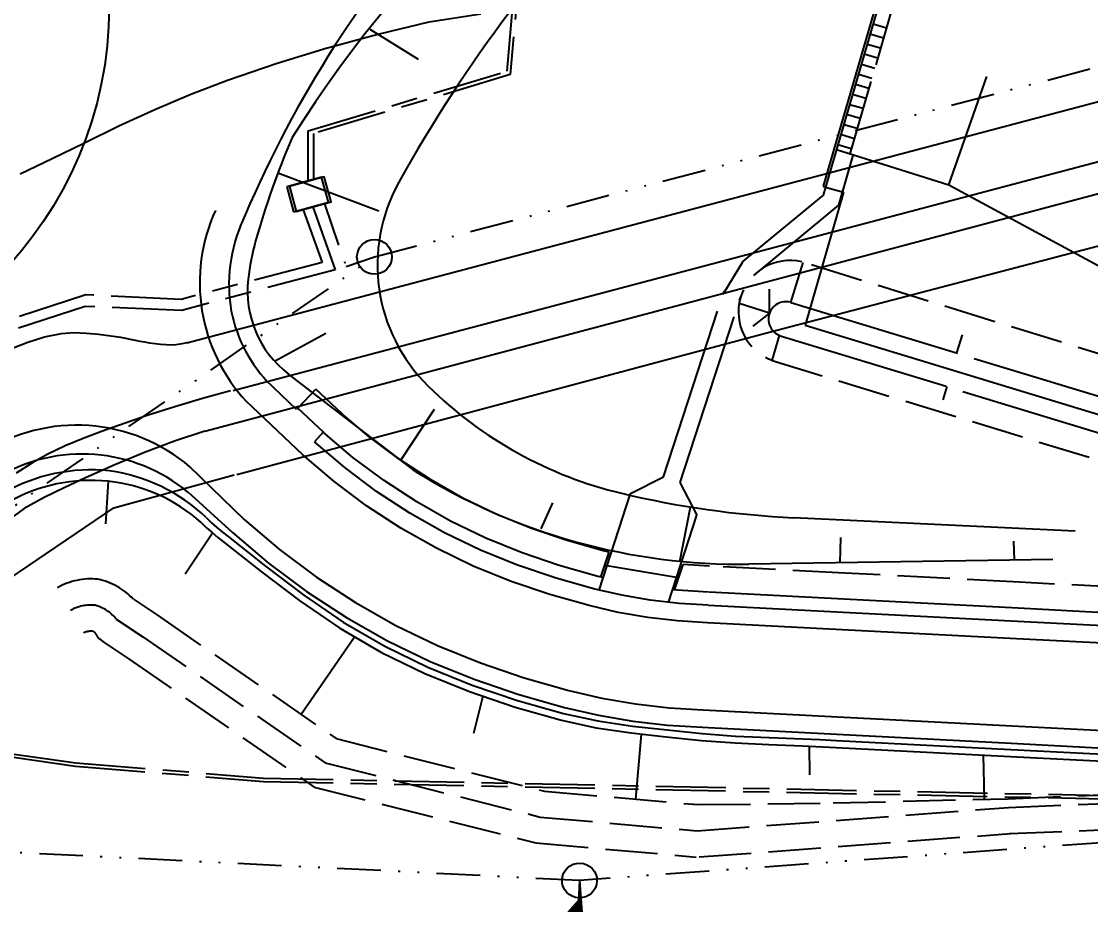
# Model space of a CAD drawing. Header units: millimetres. Extents: x 127045 to 128191, y 151549 to 152340.
# Drawn here: x 127321.7 to 127383, y 151911.4 to 151962 of the extents above; entities that cross this region are included whole.
import ezdxf
from ezdxf.enums import TextEntityAlignment as Align

# ---------------------------------------------------------------- set-up
doc = ezdxf.new("R2010")
doc.units = ezdxf.units.MM
doc.header["$MEASUREMENT"] = 0
for name, pattern in [('BTA', [5.699999999999999, 2.5, -1, 0.1, -1, 0.1, -1]), ('BTS', [4.6, 2.5, -1, 0.1, -1]), ('HTS', [7.5, 4, -1, 1.5, -1]), ('INT_344$0$TYPE1', [4, 3, -1]), ('INT_344$0$TYPE3', [11, 10, -1]), ('TGV_344$0$TYPE1', [4, 3, -1])]:
    doc.linetypes.add(name, pattern=pattern)
doc.layers.get('0').update_dxf_attribs({"color": 252, "linetype": 'CONTINUOUS'})
doc.layers.get('DEFPOINTS').update_dxf_attribs({"linetype": 'CONTINUOUS'})
for name, color, linetype in [('-BT_AER_DES', 5, 'BTA'), ('-BT_SOU_DES', 5, 'BTS'), ('-CAB_DES', 5, 'CONTINUOUS'), ('-HT_SOU_DES', 5, 'HTS'), ('-HT_SOU_PRO', 4, 'HTS'), ('-POT_EX_DES', 5, 'CONTINUOUS'), ('BT_AER_POS', 1, 'BTA'), ('COTATION', 212, 'CONTINUOUS'), ('INT_344$0$1', 252, 'CONTINUOUS'), ('INT_344$0$101', 252, 'CONTINUOUS'), ('INT_344$0$104', 252, 'CONTINUOUS'), ('INT_344$0$105', 252, 'CONTINUOUS'), ('INT_344$0$106', 252, 'CONTINUOUS'), ('INT_344$0$113', 252, 'CONTINUOUS'), ('INT_344$0$136', 252, 'CONTINUOUS'), ('INT_344$0$RONDPOINT', 252, 'CONTINUOUS'), ('POT_BT_POS', 1, 'CONTINUOUS'), ('TGV_344$0$1', 252, 'CONTINUOUS'), ('TGV_344$0$36', 252, 'CONTINUOUS'), ('TGV_344$0$4', 252, 'CONTINUOUS'), ('TGV_344$0$6', 252, 'CONTINUOUS'), ('TXT_POT_POS', 7, 'CONTINUOUS')]:
    doc.layers.add(name, color=color, linetype=linetype)
doc.styles.get("Standard").update_dxf_attribs({"font": 'txt.shx'})
doc.dimstyles.new('DADEL', dxfattribs={"dimtxt": 3, "dimasz": 3, "dimexe": 0, "dimexo": 0, "dimgap": 1.5, "dimtad": 0, "dimzin": 0, "dimdsep": 46, "dimtxsty": 'Standard', "dimcen": 0, "dimdle": 1.25, "dimadec": 0, "dimazin": 0, "dimtfac": 0.03333333333333333, "dimtofl": 0, "dimtmove": 2, "dimatfit": 3, "dimfxl": 0, "dimtolj": 1, "dimtzin": 0, "dimarcsym": 0})

# ---------------------------------------------------------------- blocks, each defined once
blk = doc.blocks.new('FLECHE1')
blk.add_lwpolyline([(0, 0, 0, 1.5, 0), (-1.628653549443698, 0, 1.5, 1.5, 0)], format="xyseb")
blk = doc.blocks.new('P_BETON')
blk.add_circle((0, 0), 1)
blk = doc.blocks.new('INT_344')
at = {"linetype": 'Continuous'}
for p, q in [((127370.4961, 151961.865037), (127371.255911, 151961.626512)), ((127370.315859, 151961.273886), (127371.088388, 151961.050372)), ((127370.157247, 151960.697153), (127370.920866, 151960.474233)), ((127369.832812, 151959.550897), (127370.585821, 151959.321955)), ((127369.984215, 151960.12763), (127370.753343, 151959.898094)), ((127369.652571, 151958.974165), (127370.418298, 151958.745816)), ((127369.47954, 151958.397432), (127370.250776, 151958.169677)), ((127369.313718, 151957.820699), (127370.083254, 151957.593538)), ((127369.140687, 151957.236757), (127369.915731, 151957.017399)), ((127368.974865, 151956.667234), (127369.748209, 151956.44126)), ((127368.816252, 151956.090501), (127369.580686, 151955.865121)), ((127368.636011, 151955.528187), (127369.413164, 151955.288982)), ((127368.477399, 151954.929827), (127369.245642, 151954.712843))]:
    blk.add_line(p, q, dxfattribs=at)
at = {"layer": 'INT_344$0$1'}
for p, q in [((127332.269731, 151933.545364, 64.26949300000001), (127332.567831, 151933.255689, 64.251002)), ((127332.567831, 151933.255689, 64.251002), (127332.879002, 151932.980287, 64.23252600000001)), ((127332.879002, 151932.980287, 64.23252600000001), (127333.198371, 151932.714966, 64.214061)), ((127333.198371, 151932.714966, 64.214061), (127333.521646, 151932.454989, 64.19560200000001)), ((127333.521646, 151932.454989, 64.19560200000001), (127335.669967, 151930.761297, 64.145888)), ((127335.669967, 151930.761297, 64.145888), (127337.858021, 151929.108751, 64.09611899999999)), ((127337.858021, 151929.108751, 64.09611899999999), (127340.125983, 151927.557521, 64.046277)), ((127340.125983, 151927.557521, 64.046277), (127342.502589, 151926.174918, 63.99634200000001)), ((127342.502589, 151926.174918, 63.99634200000001), (127344.971638, 151924.979477, 63.946449)), ((127344.971638, 151924.979477, 63.946449), (127347.512363, 151923.948232, 63.896664)), ((127347.512363, 151923.948232, 63.896664), (127350.107071, 151923.067469, 63.846903)), ((127350.107071, 151923.067469, 63.846903), (127352.742074, 151922.321345, 63.797085)), ((127352.742074, 151922.321345, 63.797085), (127354.709099, 151921.893783, 63.760528)), ((127354.709099, 151921.893783, 63.760528), (127356.698854, 151921.594274, 63.724017)), ((127356.698854, 151921.594274, 63.724017), (127358.695255, 151921.372139, 63.68755)), ((127358.695255, 151921.372139, 63.68755), (127360.690178, 151921.175177, 63.651127)), ((127360.690178, 151921.175177, 63.651127), (127361.652202, 151921.090818, 63.63184200000001)), ((127361.652202, 151921.090818, 63.63184200000001), (127362.61559, 151921.024538, 63.61255999999999)), ((127362.61559, 151921.024538, 63.61255999999999), (127363.579756, 151920.972516, 63.593279)), ((127363.579756, 151920.972516, 63.593279), (127364.54434, 151920.930916, 63.573998)), ((127364.54434, 151920.930916, 63.573998), (127365.508606, 151920.894863, 63.554727)), ((127365.508606, 151920.894863, 63.554727), (127366.472929, 151920.859437, 63.53545500000001)), ((127366.472929, 151920.859437, 63.53545500000001), (127367.43715, 151920.820787, 63.51618199999999)), ((127367.43715, 151920.820787, 63.51618199999999), (127368.401059, 151920.775063, 63.49691)), ((127368.401059, 151920.775063, 63.49691), (127378.387595, 151920.256322, 63.317661)), ((127378.387595, 151920.256322, 63.317661), (127388.374132, 151919.73758, 63.178429))]:
    blk.add_line(p, q, dxfattribs=at)
for centre, radius, start, end in [((127325.6533198302, 151926.1827537789), 10.10002023093279, 83.99207938534164, 119.7710555404677), ((127325.3387654123, 151926.2809150624), 10.04052122932094, 46.34733148133623, 82.14800065566348)]:
    blk.add_arc(centre, radius, start, end, dxfattribs=at)
at = {"layer": 'INT_344$0$101', "linetype": 'Continuous'}
for p, q in [((127337.450511, 151939.751877, 64.271652), (127335.690702, 151941.418442, 64.320366)), ((127337.799025, 151937.149355, 64.230598), (127334.556147, 151940.220409, 64.320366)), ((127337.520343, 151939.823471, 64.230598), (127337.453323, 151939.749335, 64.230598)), ((127339.002342, 151938.419996, 64.230598), (127337.520343, 151939.823471, 64.271622)), ((127338.972579, 151938.447535, 64.230598), (127338.469628, 151937.891172, 64.230598)), ((127331.317487, 151936.467814, 64.306976), (127334.446016, 151933.440268, 64.230598)), ((127331.205885, 151935.018996, 64.306976), (127333.774267, 151932.697182, 64.23799100000001)), ((127355.119131, 151930.813645), (127359.34669, 151930.10724)), ((127361.062867, 151929.266913, 63.686127), (127358.982867, 151929.412671, 63.733013))]:
    blk.add_line(p, q, dxfattribs=at)
at = {"layer": 'INT_344$0$101'}
for p, q in [((127340.675807, 151937.001914, 64.180736), (127338.972579, 151938.447535, 64.230598)), ((127340.208588, 151936.415223, 64.180736), (127338.469628, 151937.891172, 64.230598)), ((127339.585628, 151935.632969, 64.180736), (127337.799025, 151937.149355, 64.230598)), ((127342.466002, 151935.665498, 64.13096999999999), (127340.675807, 151937.001914, 64.180736)), ((127342.036339, 151935.05077, 64.13096999999999), (127340.208588, 151936.415223, 64.180736)), ((127344.336174, 151934.443506, 64.081204), (127342.466002, 151935.665498, 64.13096999999999)), ((127341.463456, 151934.231134, 64.13096999999999), (127339.585628, 151935.632969, 64.180736)), ((127343.945745, 151933.803142, 64.081204), (127342.036339, 151935.05077, 64.13096999999999)), ((127346.279019, 151933.34071, 64.03134200000001), (127344.336174, 151934.443506, 64.081204)), ((127343.425174, 151932.949324, 64.081204), (127341.463456, 151934.231134, 64.13096999999999)), ((127334.446016, 151933.440268, 64.230598), (127336.470833, 151931.721697, 64.180736)), ((127345.929349, 151932.67721, 64.03134200000001), (127343.945745, 151933.803142, 64.081204)), ((127348.297557, 151932.363846, 63.981448), (127346.279019, 151933.34071, 64.03134200000001)), ((127333.775414, 151932.69845, 64.230598), (127335.847873, 151930.939443, 64.180736)), ((127345.463124, 151931.792545, 64.03134200000001), (127343.425174, 151932.949324, 64.081204)), ((127347.987155, 151931.681094, 63.981449), (127345.929349, 151932.67721, 64.03134200000001)), ((127350.374851, 151931.521765, 63.931662), (127348.297557, 151932.363846, 63.981448)), ((127336.470833, 151931.721697, 64.180736), (127338.599037, 151930.132951, 64.13096999999999)), ((127347.573286, 151930.770757, 63.98145), (127345.463124, 151931.792545, 64.03134200000001)), ((127350.104773, 151930.822081, 63.931663), (127347.987155, 151931.681094, 63.981449)), ((127352.496166, 151930.802734, 63.881902), (127350.374851, 151931.521765, 63.931662)), ((127335.847873, 151930.939443, 64.180736), (127338.026153, 151929.313314, 64.13096999999999)), ((127349.744668, 151929.889168, 63.931664), (127347.573286, 151930.770757, 63.98145)), ((127352.267329, 151930.088497, 63.881902), (127350.104773, 151930.822081, 63.931663)), ((127354.650165, 151930.193234, 63.832085), (127352.496166, 151930.802734, 63.881902)), ((127338.599037, 151930.132951, 64.13096999999999), (127340.822318, 151928.680233, 64.081204)), ((127354.73941, 151930.170428, 63.830013), (127354.650165, 151930.193234, 63.832085)), ((127354.828724, 151930.147897, 63.82794200000001), (127354.73941, 151930.170428, 63.830013)), ((127354.918107, 151930.125641, 63.825871), (127354.828724, 151930.147897, 63.82794200000001)), ((127351.962214, 151929.136182, 63.881903), (127349.744668, 151929.889168, 63.931664)), ((127354.463349, 151929.466874, 63.832085), (127352.267329, 151930.088497, 63.881902)), ((127355.007557, 151930.103658, 63.823799), (127354.918107, 151930.125641, 63.825871)), ((127338.026153, 151929.313314, 64.13096999999999), (127340.301747, 151927.826415, 64.081204)), ((127354.21426, 151928.498393, 63.832085), (127351.962214, 151929.136182, 63.881903)), ((127356.084931, 151929.096298, 63.795568), (127354.463349, 151929.466874, 63.832085)), ((127357.724191, 151928.814015, 63.759106), (127356.084931, 151929.096298, 63.795568)), ((127368.82124, 151928.864157, 63.53191), (127361.092099, 151929.26564, 63.686127)), ((127340.822318, 151928.680233, 64.081204), (127343.131994, 151927.369216, 64.03134200000001)), ((127355.888615, 151928.115757, 63.795568), (127354.21426, 151928.498393, 63.832085)), ((127359.376324, 151928.620853, 63.72264300000001), (127357.724191, 151928.814015, 63.759106)), ((127361.036489, 151928.517377, 63.686127), (127359.376324, 151928.620853, 63.72264300000001)), ((127368.782334, 151928.115167, 63.53191), (127361.053193, 151928.516649, 63.686127)), ((127378.807776, 151928.345416, 63.352661), (127368.82124, 151928.864157, 63.53191)), ((127388.794312, 151927.826675, 63.213428), (127378.807776, 151928.345416, 63.352661)), ((127340.301747, 151927.826415, 64.081204), (127342.665768, 151926.484551, 64.03134200000001)), ((127357.581224, 151927.824288, 63.759106), (127355.888615, 151928.115757, 63.795568)), ((127359.287125, 151927.624839, 63.72264300000001), (127357.581224, 151927.824288, 63.759106)), ((127378.76887, 151927.596426, 63.352661), (127368.782334, 151928.115167, 63.53191)), ((127343.131994, 151927.369216, 64.03134200000001), (127345.523511, 151926.21119, 63.98145)), ((127361.001319, 151927.517996, 63.686127), (127359.287125, 151927.624839, 63.72264300000001)), ((127368.73046, 151927.116513, 63.53191), (127361.001319, 151927.517996, 63.686127)), ((127378.716996, 151926.597772, 63.352661), (127368.73046, 151927.116513, 63.53191)), ((127388.755407, 151927.077685, 63.213428), (127378.76887, 151927.596426, 63.352661)), ((127342.665768, 151926.484551, 64.03134200000001), (127345.109643, 151925.300854, 63.98145)), ((127388.703532, 151926.079031, 63.213428), (127378.716996, 151926.597772, 63.352661)), ((127345.523511, 151926.21119, 63.98145), (127347.984411, 151925.212056, 63.931664)), ((127345.109643, 151925.300854, 63.98145), (127347.624307, 151924.279144, 63.931665)), ((127347.984411, 151925.212056, 63.931664), (127350.497629, 151924.358671, 63.881903)), ((127347.624307, 151924.279144, 63.931665), (127350.192514, 151923.406356, 63.88190400000001)), ((127350.497629, 151924.358671, 63.881903), (127353.049948, 151923.635845, 63.832085)), ((127350.192514, 151923.406356, 63.88190400000001), (127352.800859, 151922.667364, 63.832085)), ((127353.049948, 151923.635845, 63.832085), (127354.947551, 151923.202191, 63.795568)), ((127354.947551, 151923.202191, 63.795568), (127356.865841, 151922.871859, 63.759106)), ((127356.865841, 151922.871859, 63.759106), (127358.799195, 151922.645817, 63.72264300000001)), ((127352.800859, 151922.667364, 63.832085), (127354.751236, 151922.22165, 63.795568)), ((127354.751236, 151922.22165, 63.795568), (127356.722874, 151921.882131, 63.759106)), ((127358.799195, 151922.645817, 63.72264300000001), (127360.741948, 151922.524728, 63.686127)), ((127360.741948, 151922.524728, 63.686127), (127368.471089, 151922.123245, 63.53191)), ((127356.722874, 151921.882131, 63.759106), (127358.709995, 151921.649803, 63.72264300000001)), ((127358.709995, 151921.649803, 63.72264300000001), (127360.706778, 151921.525346, 63.686127)), ((127368.471089, 151922.123245, 63.53191), (127378.457625, 151921.604504, 63.352661)), ((127378.457625, 151921.604504, 63.352661), (127388.444162, 151921.085763, 63.213428)), ((127360.690074, 151921.526074, 63.686127), (127368.419215, 151921.124591, 63.53191)), ((127368.419215, 151921.124591, 63.53191), (127378.405751, 151920.60585, 63.352661)), ((127378.405751, 151920.60585, 63.352661), (127388.392288, 151920.087109, 63.213428))]:
    blk.add_line(p, q, dxfattribs=at)
for centre, radius, start, end in [((127341.8952798217, 151947.0167820651), 10.00002262148909, 155.5301306053692, 189.1787662792621), ((127342.701578809, 151946.88624249), 9.128806651490265, 153.9012797605617, 187.5624749132828), ((127341.8952739302, 151947.0167945404), 8.350019171576632, 189.1788520928133, 222.8274877667025), ((127341.8952789608, 151947.0167951711), 10.00002386220659, 189.1788411964798, 222.8274768703515), ((127324.8517786411, 151928.8455924578), 9.999999391583552, 86.06297201734567, 122.5078732243015), ((127324.8517778409, 151928.8455906463), 10.00000125369897, 49.61806694953823, 86.06296815649608), ((127325.164779, 151927.690356), 9.5, 50.255537, 121.095245)]:
    blk.add_arc(centre, radius, start, end, dxfattribs=at)
at = {"layer": 'INT_344$0$104', "linetype": 'Continuous'}
for p, q in [((127376.987544, 151984.74114), (127367.624619, 151952.540391)), ((127377.106732, 151984.613804), (127367.768326, 151952.49738)), ((127367.624619, 151952.540391), (127367.768326, 151952.49738))]:
    blk.add_line(p, q, dxfattribs=at)
at = {"layer": 'INT_344$0$105', "linetype": 'INT_344$0$TYPE1'}
for p, q in [((127427.148231, 151929.414333, 63.063), (127366.442569, 151948.190185, 63.063)), ((127364.709834, 151942.551205), (127425.168495, 151924.09574, 63.041828)), ((127328.09254, 151928.876996, 60.298027), (127329.481126, 151927.948124, 60.426514)), ((127329.481126, 151927.948124, 60.426514), (127339.709483, 151920.874989, 60.269085)), ((127339.709483, 151920.874989, 60.269085), (127351.66741, 151917.861913, 61.005653)), ((127351.66741, 151917.861913, 61.005653), (127360.459633, 151917.089737, 61.189583)), ((127368.214635, 151917.186115, 61.367722), (127378.240841, 151917.431073, 61.698292)), ((127378.240841, 151917.431073, 61.698292), (127388.275572, 151917.840153, 62.17844)), ((127360.459633, 151917.089737, 61.189583), (127368.214635, 151917.186115, 61.367722))]:
    blk.add_line(p, q, dxfattribs=at)
for centre, radius, start, end in [((127365.7255353356, 151945.3351469933), 2.950001002719318, 76.63954675955173, 163.7963803504614), ((127365.7255361979, 151945.335149548), 2.950001117789544, 163.7964326724201, 250.9532662635804), ((127325.6533187912, 151926.182765334), 3.850009021872971, 83.99208876346111, 119.7710649187346), ((127325.3209257066, 151926.3305744489), 3.753785501957227, 42.53818339346486, 78.70284066711987)]:
    blk.add_arc(centre, radius, start, end, dxfattribs=at)
at = {"layer": 'INT_344$0$106', "linetype": 'INT_344$0$TYPE1'}
for p, q in [((127337.520343, 151939.823471, 64.271622), (127338.551756, 151940.912593, 64.271622)), ((127340.033755, 151939.509118, 64.230598), (127338.551756, 151940.912593, 64.271622)), ((127341.610246, 151938.175295, 64.180736), (127339.978482, 151939.560261, 64.230598)), ((127343.325328, 151936.894953, 64.13096999999999), (127341.610246, 151938.175295, 64.180736)), ((127345.117031, 151935.724233, 64.081204), (127343.325328, 151936.894953, 64.13096999999999)), ((127346.978357, 151934.667708, 64.03134200000001), (127345.117031, 151935.724233, 64.081204)), ((127348.91836, 151933.729351, 63.981447), (127346.978357, 151934.667708, 64.03134200000001)), ((127350.915007, 151932.921133, 63.93166), (127348.91836, 151933.729351, 63.981447)), ((127352.953839, 151932.231207, 63.8819), (127350.915007, 151932.921133, 63.93166)), ((127355.023799, 151931.645955, 63.832085), (127352.953839, 151932.231207, 63.8819)), ((127354.886257, 151930.134066), (127355.362623, 151931.560793)), ((127355.108395, 151931.624234, 63.829266), (127355.023799, 151931.645955, 63.832085)), ((127355.193031, 151931.602666, 63.82644699999999), (127355.108395, 151931.624234, 63.829266)), ((127355.277758, 151931.581451, 63.823628), (127355.193031, 151931.602666, 63.82644699999999)), ((127355.362623, 151931.560793, 63.82080799999999), (127355.277758, 151931.581451, 63.823628)), ((127355.119131, 151930.813645), (127359.34669, 151930.10724)), ((127359.113816, 151929.391894), (127359.600911, 151930.859758)), ((127361.115623, 151930.765985, 63.686127), (127359.600911, 151930.859758, 63.724957)), ((127368.899051, 151930.362137, 63.53191), (127361.16991, 151930.76362, 63.686127)), ((127378.885587, 151929.843396, 63.352661), (127368.899051, 151930.362137, 63.53191)), ((127388.872124, 151929.324655, 63.213428), (127378.885587, 151929.843396, 63.352661)), ((127327.110635, 151927.729161, 61.798027), (127328.637493, 151926.707795, 61.926514)), ((127326.087727, 151926.631557), (127326.424528, 151926.383457, 61.798027)), ((127328.637493, 151926.707795, 61.926514), (127339.079666, 151919.4868, 61.769085)), ((127326.424528, 151926.383457, 61.798027), (127327.793859, 151925.467465, 61.926514)), ((127327.793859, 151925.467465, 61.926514), (127338.449849, 151918.098612, 61.769085)), ((127339.079666, 151919.4868, 61.769085), (127351.416958, 151916.378136, 62.505653)), ((127338.449849, 151918.098612, 61.769085), (127351.166506, 151914.894358, 62.505653)), ((127378.257131, 151916.931322, 61.698292), (127388.285459, 151917.34014, 62.17844)), ((127360.403196, 151915.58892, 62.689583), (127378.257131, 151916.931322, 61.698292)), ((127351.416958, 151916.378136, 62.505653), (127360.403196, 151915.58892, 62.689583)), ((127360.515661, 151914.093142, 62.689583), (127378.369596, 151915.435544, 61.698292)), ((127378.31823, 151915.432567, 61.698292), (127388.315121, 151915.840104, 62.17844)), ((127351.166506, 151914.894358, 62.505653), (127360.346759, 151914.088102, 62.689583))]:
    blk.add_line(p, q, dxfattribs=at)
for centre, radius, start, end in [((127325.653317912, 151926.1827684951), 2.350006009815527, 83.99209197677013, 119.7710681320317), ((127325.3230494134, 151926.313842851), 2.2800411601798, 38.3703664082165, 75.36091305521633), ((127325.6533180328, 151926.1827716561), 0.8500029977626857, 83.992106528226, 119.7710826836828), ((127325.6826821685, 151926.7286626896), 0.3053173339922991, 23.32644449512346, 78.74284881394134), ((127326.6491901128, 151927.0973337659), 0.7295127296279633, 199.85519817291, 219.6783127499578)]:
    blk.add_arc(centre, radius, start, end, dxfattribs=at)
at = {"layer": 'INT_344$0$113', "linetype": 'INT_344$0$TYPE3'}
for p, q in [((127373.433702, 151969.11632), (127369.152656, 151954.393047)), ((127374.842002, 151952.62012), (127377.019257, 151958.841322)), ((127368.396097, 151954.656396, 61.042812), (127374.842002, 151952.62012, 61.161541)), ((127369.355851, 151954.375555, 61.042812), (127368.50191, 151951.457274)), ((127367.764646, 151952.498457, 10.838579), (127367.628322, 151952.03258)), ((127374.842002, 151952.62012, 61.161541), (127383.808189, 151947.773767, 61.99889)), ((127367.628322, 151952.03258), (127362.998191, 151948.205446)), ((127368.50191, 151951.457274), (127363.635295, 151947.434667)), ((127363.004688, 151948.198697), (127361.932444, 151946.437401)), ((127365.774885, 151945.88522), (127366.481525, 151948.169912)), ((127358.480588, 151935.875889), (127361.954969, 151946.517062)), ((127359.42629, 151935.550468), (127362.905582, 151946.206683)), ((127364.558633, 151945.271271), (127364.558633, 151946.644028)), ((127364.558633, 151945.271271), (127362.815616, 151945.819783)), ((127365.774885, 151945.88522), (127426.176971, 151927.447783, 64.506828)), ((127364.558633, 151945.271271), (127363.598893, 151944.531157)), ((127365.119251, 151943.994249), (127364.6814, 151942.559884)), ((127365.119251, 151943.994249), (127425.593077, 151925.534914, 64.506828)), ((127375.296217, 151942.984623), (127375.61989, 151944.031116)), ((127374.729866, 151941.067791), (127374.497198, 151940.305589)), ((127356.585419, 151934.926912), (127358.483039, 151935.875089)), ((127326.647648, 151935.630595), (127326.489924, 151933.196473)), ((127359.416683, 151935.553605), (127360.388201, 151933.678666)), ((127354.783779, 151929.386281), (127356.592102, 151934.92473)), ((127331.983481, 151933.265971, 64.26949300000001), (127332.29045, 151932.967488, 64.251002)), ((127358.761681, 151928.682127), (127360.3926, 151933.67723)), ((127332.635633, 151932.663848), (127331.058379, 151930.305986)), ((127332.29045, 151932.967488, 64.251002), (127332.610762, 151932.68356, 64.232527)), ((127332.610762, 151932.68356, 64.232527), (127332.939533, 151932.410002, 64.214062)), ((127332.939533, 151932.410002, 64.214062), (127333.272462, 151932.142087, 64.19560200000001)), ((127333.272462, 151932.142087, 64.19560200000001), (127335.435719, 151930.437063, 64.145887)), ((127335.435719, 151930.437063, 64.145887), (127337.639224, 151928.773896, 64.096118)), ((127337.639224, 151928.773896, 64.096118), (127339.923116, 151927.212782, 64.046277)), ((127339.923116, 151927.212782, 64.046277), (127342.316098, 151925.821051, 63.99634200000001)), ((127340.769715, 151926.690683), (127337.70607, 151922.260393)), ((127342.316098, 151925.821051, 63.99634200000001), (127344.80609, 151924.615342, 63.94645)), ((127344.80609, 151924.615342, 63.94645), (127347.368321, 151923.575067, 63.896664)), ((127347.368321, 151923.575067, 63.896664), (127349.985025, 151922.686543, 63.846904)), ((127348.121872, 151923.302762), (127347.583156, 151921.164769)), ((127349.985025, 151922.686543, 63.846904), (127352.642439, 151921.933953, 63.797085)), ((127352.642439, 151921.933953, 63.797085), (127354.624454, 151921.502841, 63.76052900000001)), ((127354.624454, 151921.502841, 63.76052900000001), (127356.629326, 151921.200363, 63.72401800000001)), ((127356.629326, 151921.200363, 63.72401800000001), (127358.640946, 151920.975843, 63.687551)), ((127357.207145, 151921.13048), (127356.879877, 151917.404129)), ((127358.640946, 151920.975843, 63.687551), (127360.651169, 151920.777084, 63.651127)), ((127360.651169, 151920.777084, 63.651127), (127362.580782, 151920.625202, 63.612563)), ((127362.580782, 151920.625202, 63.612563), (127364.514453, 151920.532034, 63.573998)), ((127364.514453, 151920.532034, 63.573998), (127366.448348, 151920.461052, 63.53544300000001)), ((127366.448348, 151920.461052, 63.53544300000001), (127368.380309, 151920.375601, 63.49691)), ((127366.824876, 151920.446419), (127366.84524, 151918.807885)), ((127368.380309, 151920.375601, 63.49691), (127378.366846, 151919.85686, 63.317661)), ((127376.800841, 151919.938205), (127376.862918, 151917.397408)), ((127378.366846, 151919.85686, 63.317661), (127388.353382, 151919.338119, 63.178429))]:
    blk.add_line(p, q, dxfattribs=at)
for centre, radius, start, end in [((127365.496623, 151944.924608), 1, 75.2724, 251.5086), ((127325.6533209177, 151926.182755663), 9.500018657075731, 83.99208760463657, 119.7710637597906), ((127325.6533079453, 151926.1827566345), 9.500019048702754, 48.21303302763263, 83.99200918284855)]:
    blk.add_arc(centre, radius, start, end, dxfattribs=at)
at = {"layer": 'INT_344$0$136', "linetype": 'Continuous'}
for p, q in [((127368.801248, 151952.199554), (127366.596635, 151944.588835)), ((127367.764646, 151952.498457), (127368.801248, 151952.199554)), ((127366.596635, 151944.588835), (127425.885024, 151926.491348, 64.506828))]:
    blk.add_line(p, q, dxfattribs=at)
at = {"layer": 'INT_344$0$RONDPOINT'}
for p, q in [((127341.6506470871, 151961.5493847577), (127344.4239666462, 151959.8216831331)), ((127336.3788907207, 151953.310317655), (127342.1714098588, 151951.1311133249)), ((127336.1867011392, 151942.5126914902), (127339.1327312571, 151944.1232607997)), ((127344.2705434657, 151936.1923579072), (127336.9745027134, 151941.7878227304)), ((127343.4233810764, 151936.8420619741), (127345.3495946662, 151939.7615087701)), ((127351.4608989377, 151932.8953829181), (127352.138063427, 151934.3980792862)), ((127359.4083681342, 151931.0348037496), (127360.0333606995, 151934.1536230914)), ((127382.0678878351, 151932.7667115258), (127365.9596570797, 151933.5386667919)), ((127368.6069999484, 151930.9570974068), (127368.6462070155, 151932.3970542131)), ((127378.5900762443, 151931.1047826709), (127378.5639767685, 151932.1983256479)), ((127380.8047287936, 151931.1375452721), (127363.380802376, 151930.8797833259))]:
    blk.add_line(p, q, dxfattribs=at)
blk.add_circle((127304.7019992849, 151962.8364031704), 22, dxfattribs=at)
for centre, radius, start, end in [((127396.9199741747, 151917.8449470506), 70.51271936938652, 85.74602730725998, 147.8849866094506), ((127416.7469254823, 151911.9159493974), 84.03990367255096, 119.1880294885229, 150.9029056710714), ((127394.399671597, 151925.3811008458), 65.10659364814106, 137.6785565910749, 156.9216732718801), ((127379.7241131305, 151936.9383826157), 46.33409719290804, 156.6120113806109, 164.3791026488615), ((127351.8418481515, 151948.0373408475), 9.76053921907919, 150.9029056710409, 225.4131447050144), ((127348.7077544211, 151945.6105012059), 14.12819480791063, 164.3791026486363, 173.4765598616133), ((127340.6158225676, 151946.5358139855), 5.983529998264324, 173.4765598618961, 232.5147528302742), ((127361.545393464, 151957.881844411), 23.58345649597014, 225.4131447050619, 256.5873086005685), ((127362.8607068303, 151966.036666068), 35.16072956464884, 238.0810226175165, 270.8475468761511), ((127368.5298736433, 151987.170843841), 53.69372801564803, 256.5873086006845, 267.2563116121163)]:
    blk.add_arc(centre, radius, start, end, dxfattribs=at)
blk = doc.blocks.new('TGV_344')
at = {"layer": 'TGV_344$0$1'}
for p, q in [((127322.036325, 151943.610275, 2.318173000000009), (127322.991943, 151943.906791, 2.329425999999998)), ((127322.991943, 151943.906791, 2.329425999999998), (127323.974694, 151944.103087, 2.340731000000005)), ((127323.974694, 151944.103087, 2.340731000000005), (127324.685903, 151944.155561, 2.354303000000002)), ((127324.685903, 151944.155561, 2.354303000000002), (127325.397942, 151944.128621, 2.367831000000002)), ((127325.397942, 151944.128621, 2.367831000000002), (127326.103176, 151944.057091, 2.381310000000006)), ((127326.103176, 151944.057091, 2.381310000000006), (127326.802694, 151943.976087, 2.394732000000005)), ((127326.802694, 151943.976087, 2.394732000000005), (127327.081971, 151943.93918, 2.415999999999997)), ((127327.081971, 151943.93918, 2.415999999999997), (127327.359751, 151943.892616, 2.437257000000002)), ((127327.359751, 151943.892616, 2.437257000000002), (127327.636176, 151943.839212, 2.458508000000009)), ((127327.636176, 151943.839212, 2.458508000000009), (127327.911666, 151943.781746, 2.479757000000006)), ((127327.911666, 151943.781746, 2.479757000000006), (127328.18681, 151943.723543, 2.500994000000006)), ((127328.18681, 151943.723543, 2.500994000000006), (127328.462573, 151943.667847, 2.522234000000005)), ((127328.462573, 151943.667847, 2.522234000000005), (127328.739443, 151943.617428, 2.543479000000005)), ((127328.739443, 151943.617428, 2.543479000000005), (127329.017694, 151943.575087, 2.564730000000004)), ((127321.10901, 151943.244436, 2.30694900000001), (127322.036325, 151943.610275, 2.318173000000009)), ((127329.017694, 151943.575087, 2.564730000000004), (127329.33511, 151943.531648, 2.549018000000004)), ((127329.33511, 151943.531648, 2.549018000000004), (127329.653818, 151943.491245, 2.533279)), ((127329.653818, 151943.491245, 2.533279), (127329.97463, 151943.463997, 2.517516000000001)), ((127329.97463, 151943.463997, 2.517516000000001), (127330.296694, 151943.460087, 2.501730000000002)), ((127330.296694, 151943.460087, 2.501730000000002), (127330.536266, 151943.474644, 2.481712999999999)), ((127330.536266, 151943.474644, 2.481712999999999), (127330.77453, 151943.503575, 2.461731000000007)), ((127330.77453, 151943.503575, 2.461731000000007), (127331.010623, 151943.546775, 2.441749999999999)), ((127331.010623, 151943.546775, 2.441749999999999), (127331.243694, 151943.604087, 2.421732000000006)), ((127333.664694, 151940.814087, 2.450732000000002), (127332.059159, 151940.374709, 2.392474000000007)), ((127332.059159, 151940.374709, 2.392474000000007), (127330.463485, 151939.90077, 2.334231000000003)), ((127328.878416, 151939.392485, 2.275987000000008), (127327.304694, 151938.850087, 2.217730000000003)), ((127330.463485, 151939.90077, 2.334231000000003), (127328.878416, 151939.392485, 2.275987000000008)), ((127327.304694, 151938.850087, 2.217730000000003), (127326.259937, 151938.474731, 2.186269000000003)), ((127326.259937, 151938.474731, 2.186269000000003), (127325.21876, 151938.085053, 2.154785000000011)), ((127324.190315, 151937.659308, 2.123274000000009), (127323.186694, 151937.177087, 2.091730000000005)), ((127325.21876, 151938.085053, 2.154785000000011), (127324.190315, 151937.659308, 2.123274000000009)), ((127323.186694, 151937.177087, 2.091730000000005), (127322.263728, 151936.661488, 2.116512000000007)), ((127322.263728, 151936.661488, 2.116512000000007), (127321.369675, 151936.098064, 2.141263000000002))]:
    blk.add_line(p, q, dxfattribs=at)
at = {"layer": 'TGV_344$0$36'}
for p, q in [((127326.981694, 151934.107087, 2.606730000000006), (127333.877694, 151936.003087, 2.885733000000009)), ((127320.354694, 151929.627087, 2.255732000000002), (127326.981694, 151934.107087, 2.606730000000006))]:
    blk.add_line(p, q, dxfattribs=at)
at = {"layer": 'TGV_344$0$4'}
for p, q in [((127338.879694, 151953.060087, 4.519732000000005), (127336.882694, 151952.510087, 4.519732000000005)), ((127339.275694, 151951.624087, 4.664732000000008), (127338.879694, 151953.060087, 4.519732000000005)), ((127336.882694, 151952.510087, 4.519732000000005), (127337.277694, 151951.073087, 4.727732000000003)), ((127337.277694, 151951.073087, 4.727732000000003), (127339.275694, 151951.624087, 4.664732000000008))]:
    blk.add_line(p, q, dxfattribs=at)
at = {"layer": 'TGV_344$0$6', "linetype": 'TGV_344$0$TYPE1'}
for p, q in [((127345.050694, 151961.969087, 2.624731000000004), (127391.486694, 151969.124087, 3.002730000000007)), ((127342.121393, 151961.272616, 2.664992000000005), (127345.050694, 151961.969087, 2.624731000000004)), ((127339.216255, 151960.481387, 2.705231000000005), (127342.121393, 151961.272616, 2.664992000000005)), ((127336.338343, 151959.596234, 2.745470000000005), (127339.216255, 151960.481387, 2.705231000000005)), ((127333.490694, 151958.618087, 2.785731000000006), (127336.338343, 151959.596234, 2.745470000000005)), ((127331.388106, 151957.814784, 2.752216000000004), (127333.490694, 151958.618087, 2.785731000000006)), ((127329.314335, 151956.940489, 2.718722000000007), (127331.388106, 151957.814784, 2.752216000000004)), ((127327.268245, 151956.004334, 2.685232000000006), (127329.314335, 151956.940489, 2.718722000000007)), ((127325.247694, 151955.015087, 2.651732000000003), (127327.268245, 151956.004334, 2.685232000000006)), ((127323.438378, 151954.143613, 2.622840000000004), (127325.247694, 151955.015087, 2.651732000000003)), ((127321.600038, 151953.264944, 2.593640000000001), (127323.438378, 151954.143613, 2.622840000000004)), ((127332.191694, 151938.509087, 1.957731000000003), (127330.449299, 151937.922167, 1.944228000000003)), ((127330.449299, 151937.922167, 1.944228000000003), (127328.727101, 151937.278388, 1.930731000000002)), ((127328.727101, 151937.278388, 1.930731000000002), (127327.026956, 151936.578443, 1.917234000000008)), ((127327.026956, 151936.578443, 1.917234000000008), (127325.350694, 151935.823087, 1.903731000000008)), ((127325.350694, 151935.823087, 1.903731000000008), (127324.169666, 151935.274229, 1.863484000000007)), ((127324.169666, 151935.274229, 1.863484000000007), (127322.987144, 151934.706651, 1.823050000000002)), ((127322.987144, 151934.706651, 1.823050000000002), (127321.837062, 151934.060909, 1.782457000000008)), ((127321.837062, 151934.060909, 1.782457000000008), (127320.767694, 151933.287087, 1.741732000000006))]:
    blk.add_line(p, q, dxfattribs=at)
at = {"layer": 'TGV_344$0$6'}
blk.add_line((127332.191694, 151938.509087, 1.957731000000003), (127389.397365, 151953.724343, -58.16493999999999), dxfattribs=at)
blk = doc.blocks.new('FR-344-A')
for p, q in [((127331.161929, 151943.565688, 60.62201899999999), (127391.693472, 151959.601512, 0.018488)), ((127333.816, 151940.833, 60.631001), (127390.296206, 151955.785055, 0.369144))]:
    blk.add_line(p, q)
at = {"linetype": 'Continuous'}
blk.add_polyline3d([(127334.029, 151936.022, 61.066002), (127364.614, 151944.205, 61.777), (127387.27, 151950.136, 62.542999), (127389.080957, 151949.30417, 53.431794), (127393.107769, 151948.132265, 36.543933), (127397.869365, 151949.38994, 18.630371), (127400.031248, 151953.313054, 0.118461)], dxfattribs=at)
for name in ['TGV_344', 'INT_344']:
    blk.add_blockref(name, (0, 0))
blk = doc.blocks.new('POTEAU')
blk.add_circle((0, 0), 1)
blk = doc.blocks.new('*D20')
at = {"color": 0, "linetype": 'ByBlock'}
for p, q in [((127307.5379713595, 151915.0280337317), (127307.1534356248, 151907.2703376866)), ((127353.6653009889, 151912.7415808354), (127353.2807652541, 151904.9838847903)), ((127310.1497568792, 151907.1218151628), (127350.2844439997, 151905.1324073141))]:
    blk.add_line(p, q, dxfattribs=at)
for points in [[(127310.1745106332, 151907.6212020386), (127310.1250031253, 151906.6224282871), (127307.1534356248, 151907.2703376866)], [(127350.3091977536, 151905.6317941898), (127350.2596902457, 151904.6330204383), (127353.2807652541, 151904.9838847903)]]:
    blk.add_solid(points, dxfattribs=at)
at = {"layer": 'DEFPOINTS', "color": 0, "linetype": 'ByBlock'}
for p in [(127307.5379713595, 151915.0280337317, 3.978459493011931), (127353.6653009889, 151912.7415808354, 4.053523347497349), (127353.2807652541, 151904.9838847903)]:
    blk.add_point(p, dxfattribs=at)
at = {"color": 0, "linetype": 'ByBlock'}
blk.add_text('46.18', height=3, rotation=357.162268726076, dxfattribs=at).set_placement((127330.1932614334, 151903.4199654043), align=Align.MIDDLE_CENTER)
blk = doc.blocks.new('*D21')
at = {"color": 0, "linetype": 'ByBlock'}
for p, q in [((127400.8988328295, 151916.1593282979), (127401.7178635873, 151904.8402604617)), ((127353.6653009889, 151912.7415808354), (127354.4843317466, 151901.4225129992)), ((127357.4765088239, 151901.639022441), (127398.72568651, 151904.6237510199))]:
    blk.add_line(p, q, dxfattribs=at)
for points in [[(127398.6896016031, 151905.1224471995), (127398.761771417, 151904.1250548404), (127401.7178635873, 151904.8402604617)], [(127357.4404239169, 151902.1377186206), (127357.5125937308, 151901.1403262615), (127354.4843317466, 151901.4225129992)]]:
    blk.add_solid(points, dxfattribs=at)
at = {"layer": 'DEFPOINTS', "color": 0, "linetype": 'ByBlock'}
for p in [(127400.8988328295, 151916.1593282979, 3.543430557409974), (127353.6653009889, 151912.7415808354, 4.053523347497349), (127401.7178635873, 151904.8402604617)]:
    blk.add_point(p, dxfattribs=at)
at = {"color": 0, "linetype": 'ByBlock'}
blk.add_text('47.36', height=3, rotation=4.138623720614964, dxfattribs=at).set_placement((127378.4472037017, 151899.8540462312), align=Align.MIDDLE_CENTER)

msp = doc.modelspace()

# ---------------------------------------------------------------- linework, layer by layer
at = {"layer": '-BT_AER_DES'}
msp.add_lwpolyline([(127245.5168994366, 151802.7392685242), (127267.021, 151841.641), (127285.151, 151880.335), (127304.399, 151922.551), (127341.911, 151948.494), (127392.591, 151961.811), (127434.276, 151951.456), (127479.376, 151933.281), (127520.665, 151923.589), (127545.068, 151918.767), (127569.709, 151909.229), (127612.211, 151887.528), (127655.459, 151877.8), (127692.644, 151902.294)], dxfattribs=at)
at = {"layer": '-BT_SOU_DES', "elevation": 62.85720113473002}
msp.add_lwpolyline([(127339.0400814414, 151951.5362972344), (127340.2870398152, 151947.9366301223), (127341.911, 151948.494)], dxfattribs=at)
at = {"layer": '-CAB_DES', "color": 5}
msp.add_polyline3d([(127337.429, 151951.092, 62.908001), (127339.427, 151951.643, 62.845001), (127339.031, 151953.079, 62.700001), (127337.034, 151952.529, 62.700001), (127337.429, 151951.092, 62.908001)], dxfattribs=at)
at = {"layer": '-HT_SOU_DES'}
for points in [[(127338.1115613982, 151952.8257745463), (127338.1213585348, 151955.7250538482), (127349.5153622196, 151959.134457947), (127350.3416123577, 151968.4252948054), (127350.4062954025, 151968.5654292469), (127350.4028122014, 151976.7942532006), (127350.3593070194, 151976.8563803983), (127361.2371040323, 152009.6030553905)], [(127367.2566959957, 152007.2486253077), (127361.3004175733, 152008.9992561736), (127350.5346513638, 151976.7108481341), (127350.5427672224, 151968.5845479866), (127349.6954088856, 151958.9424695832), (127338.4263127929, 151955.5624574994), (127338.4229731697, 151952.9115414338)]]:
    msp.add_lwpolyline(points, dxfattribs=at)
for points, elevation in [([(127337.8181598747, 151951.1993208663), (127338.9059844194, 151948.1797335435), (127330.8235645369, 151946.0532351831), (127325.3708570051, 151946.3238924593), (127319.2220317292, 151944.3133950493), (127314.5059167386, 151939.9242687231), (127306.7563167233, 151925.4794166534), (127285.3632965708, 151879.9132612528), (127274.1464485072, 151861.9240439069)], 62.89573019314006), ([(127338.3876048522, 151951.3563599968), (127339.6582165336, 151947.7606187315), (127330.8783901225, 151945.4272618764), (127325.3215348772, 151945.6494780472), (127319.2830922449, 151943.6864814767), (127314.6711597998, 151939.2989919096), (127306.8803535152, 151924.777177336), (127285.6923894127, 151879.7527892084), (127274.8825819451, 151862.2825981921)], 62.87777472087591)]:
    msp.add_lwpolyline(points, dxfattribs=dict(at, elevation=elevation))
at = {"layer": '-HT_SOU_PRO', "extrusion": (0.003406979413037485, 0.1013934861055381, 0.9948405668581501)}
for p, q in [((127313.8304278854, 151921.0394547957, 3.34423002048357), (127324.7903771818, 151919.4948610512, 3.464120007604063)), ((127313.8035276629, 151920.8500845513, 3.363622633117092), (127324.7690378944, 151919.3047071001, 3.483573450850531)), ((127324.7690378944, 151919.3047071001, 3.483573450850531), (127335.5449660532, 151918.4202098808, 3.536817048757245)), ((127324.7903771818, 151919.4948610512, 3.464120007604063), (127335.5548065534, 151918.611307662, 3.517306790283137)), ((127335.5548065534, 151918.611307662, 3.517306790283137), (127395.1980278309, 151917.3804663078, 3.438496241243258)), ((127335.5449660532, 151918.4202098808, 3.536817048757245), (127395.1856164648, 151917.1894215809, 3.458009896774997))]:
    msp.add_line(p, q, dxfattribs=at)
at = {"layer": 'BT_AER_POS', "elevation": 51.3148021035848}
msp.add_lwpolyline([(127669.4437007747, 151834.1009163096), (127624.6330360263, 151848.3328894754), (127579.5498130274, 151861.7793027875), (127534.6586990794, 151875.7794074945), (127489.9085133211, 151890.1856915335), (127446.8847229598, 151903.8844955007), (127400.8988328295, 151916.1593282979), (127353.6653009889, 151912.7415808354), (127307.5379713595, 151915.0280337317), (127289.4621578154, 151878.5895055079), (127270.2328797305, 151841.6405987489), (127250.1888555367, 151797.5891850979)], dxfattribs=at)
at = {"layer": 'TXT_POT_POS', "linetype": 'Continuous'}
msp.add_line((127353.7431695391, 151911.8214635113), (127342.3421849655, 151878.7391168709), dxfattribs=at)

# ---------------------------------------------------------------- block references
at = {"layer": '-POT_EX_DES'}
msp.add_blockref('P_BETON', (127341.911, 151948.494, 60.674), dxfattribs=at)
msp.add_blockref('FR-344-A', (0, 0))
at = {"layer": 'POT_BT_POS', "extrusion": (0.003406979413037484, 0.1013934861055381, 0.9948405668581499), "rotation": 8.730301121962642}
msp.add_blockref('POTEAU', (-122180.2048086935, -155298.1036854488, 15840.88637805076), dxfattribs=at)
at = {"layer": 'TXT_POT_POS', "rotation": 73.12945634838951}
msp.add_blockref('FLECHE1', (127353.7431695391, 151911.8214635113), dxfattribs=at)

# ---------------------------------------------------------------- dimensions: what is measured, and where the dimension line sits
at = {"layer": 'COTATION'}
for base, p1, p2, angle, picture, middle in [((127401.7178635873, 151904.8402604617), (127353.6653009889, 151912.7415808354, 4.053523347497349), (127400.8988328295, 151916.1593282979, 3.543430557409974), 4.1386237205836585, '*D21', (127378.4472037018, 151899.8540462312)), ((127353.2807652541, 151904.9838847903), (127307.5379713595, 151915.0280337316, 3.978459493011931), (127353.6653009889, 151912.7415808354, 4.053523347497349), 357.1622687261499, '*D20', (127330.1932614334, 151903.4199654043))]:
    dim = msp.add_linear_dim(base=base, p1=p1, p2=p2, angle=angle, dimstyle='DADEL', dxfattribs=at)
    dim.commit()
    dim.dimension.update_dxf_attribs({"geometry": picture, "text_midpoint": middle, "dimtype": 129})

doc.saveas('drawing.dxf')
